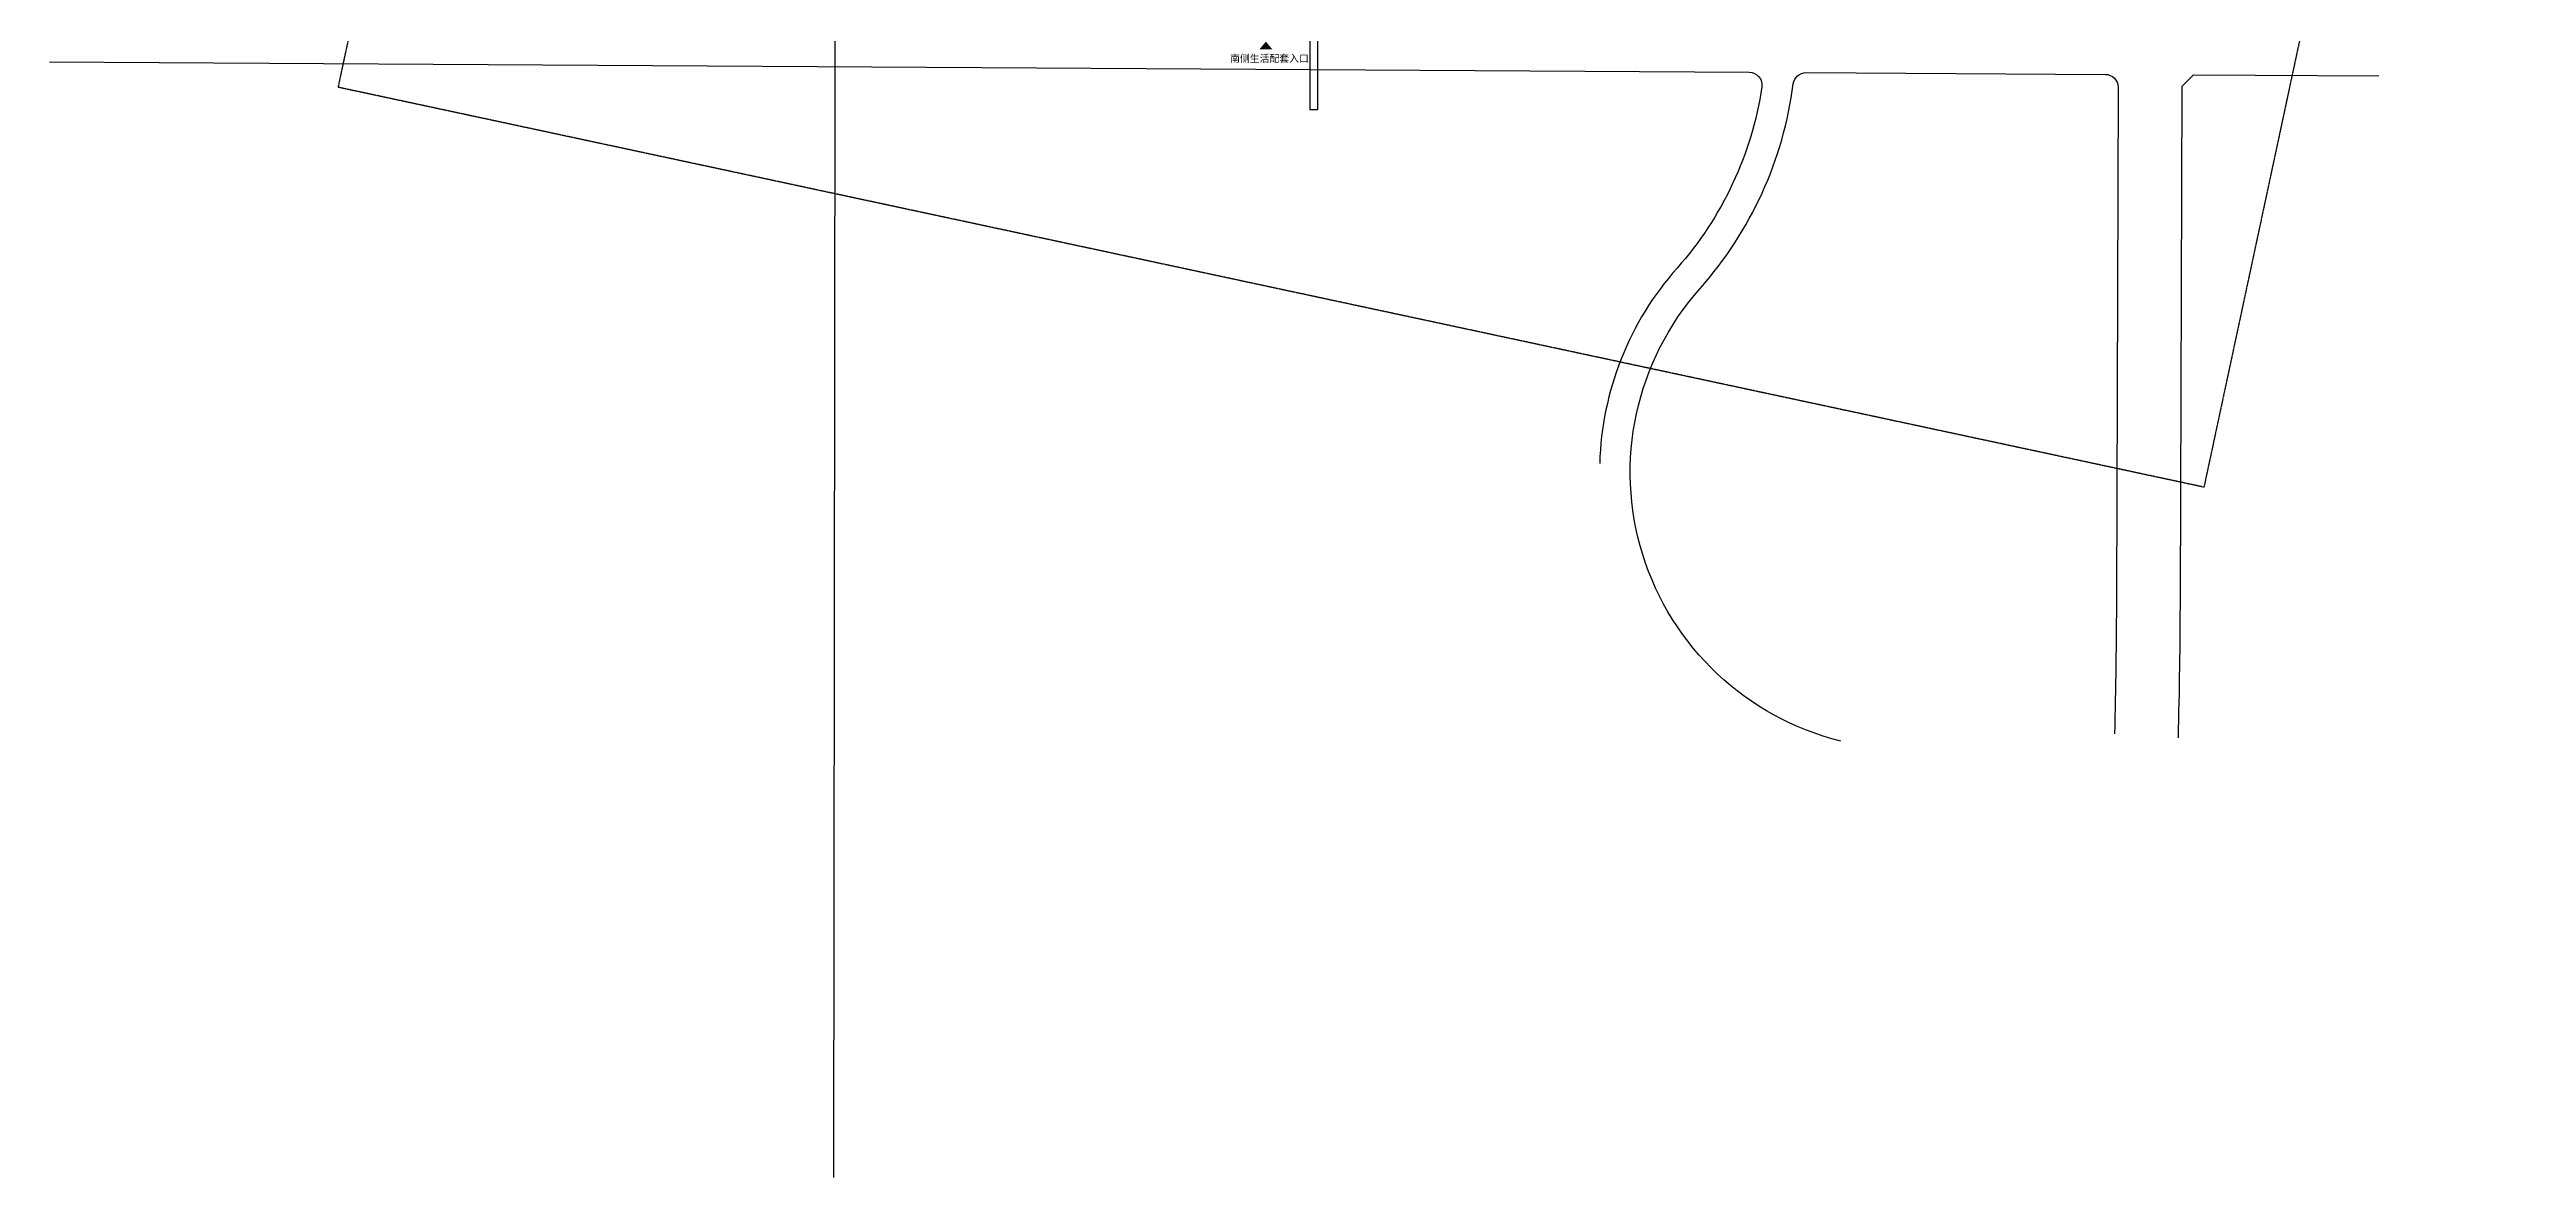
# Model space of a CAD drawing. Extents: x 11113384 to 13069430, y 3172370 to 5201108.
# Drawn here: x 11113384 to 13049603, y 3172370 to 4053533 of the extents above; entities that cross this region are included whole.
import ezdxf

# ---------------------------------------------------------------- set-up
doc = ezdxf.new("R2010")
doc.units = 0
doc.linetypes.add('ACAD_ISO10W100', pattern=[18.5, 12, -3, 0.5, -3])
doc.linetypes.add('CENTER2', pattern=[28.575, 19.05, -3.175, 3.175, -3.175])
doc.layers.get('0').update_dxf_attribs({"linetype": 'CONTINUOUS'})
doc.layers.add('-道路中心线', color=1, linetype='ACAD_ISO10W100', lineweight=13)
for name, color, linetype in [('1道路红线', 1, 'CONTINUOUS'), ('_A01-文字', 7, 'CONTINUOUS'), ('二层平台', 145, 'CONTINUOUS')]:
    doc.layers.add(name, color=color, linetype=linetype)
doc.styles.add('_黑体', font='simhei.ttf')

msp = doc.modelspace()

# ---------------------------------------------------------------- linework, layer by layer
at = {"layer": '-道路中心线', "color": 12, "ltscale": 500, "flags": 128}
msp.add_lwpolyline([(12064199, 4053740, 10000, 0, 0), (12064199, 4059740, 0, 0, 0)], format="xyseb", dxfattribs=at)
at = {"linetype": 'CENTER2', "ltscale": 5}
msp.add_lwpolyline([(11591258, 5201108), (13049603, 4888710), (12797457, 3711631), (11339112, 4024029)], close=True, dxfattribs=at)
at = {"layer": '1道路红线'}
msp.add_lwpolyline([(11292801, 4881411), (11719318, 4897925), (11728301, 4889273), (11726309, 3172370)], dxfattribs=at)
for points in [[(11113384, 4043852), (12442077, 4035855, -0.45689822), (12451906, 4024365, -0.14515967), (12385636, 3882803, 0.17605266), (12325136, 3730271)], [(12513530, 3513332, -0.5643914), (12403582, 3866867, 0.15041085), (12476490, 4026874, -0.37864384), (12486468, 4035587), (12720422, 4034179, -0.41339067), (12730361, 4024147), (12729084, 3626021, -0.00555471), (12727549, 3518829)], [(12777487, 3515774, 0.00564625), (12779084, 3625861), (12780364, 4024818), (12789393, 4033764), (12934234, 4032892)]]:
    msp.add_lwpolyline(points, format="xyb", dxfattribs=at)
at = {"layer": '二层平台', "ltscale": 5, "flags": 128}
for points in [[(12098649, 4191174), (12098649, 4006416)], [(12104649, 4142574), (12104649, 4006416)], [(12104649, 4006416), (12098649, 4006416)]]:
    msp.add_lwpolyline(points, dxfattribs=at)

# ---------------------------------------------------------------- texts
at = {"layer": '_A01-文字', "style": '_黑体'}
msp.add_text('南侧生活配套入口', height=5632.9, dxfattribs=at).set_placement((12036256, 4043751))

doc.saveas('drawing.dxf')
